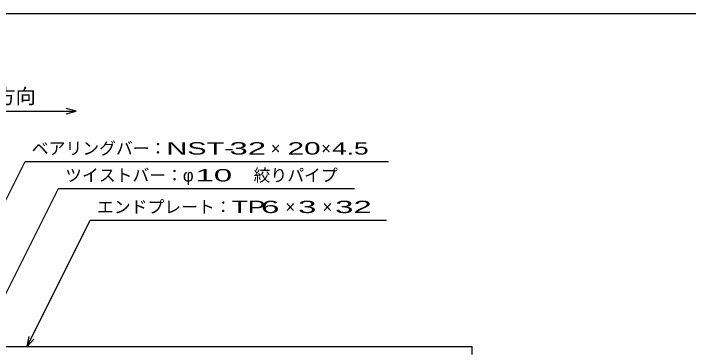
# Model space of a CAD drawing. Units: millimetres, scale not verified. Extents: x -910 to 866, y -641 to 527.
# Drawn here: x -554 to -53, y 276 to 527 of the extents above; entities that cross this region are included whole.
import ezdxf
from ezdxf.enums import TextEntityAlignment as Align

# ---------------------------------------------------------------- set-up
doc = ezdxf.new("R2010")
doc.units = ezdxf.units.MM
doc.header["$LTSCALE"] = 5
for name, color, linetype, lineweight in [('0_2', 150, 'Continuous', 25), ('16', 3, 'Continuous', 25), ('22', 2, 'Continuous', 25)]:
    doc.layers.add(name, color=color, linetype=linetype, lineweight=lineweight)
doc.styles.add('ベクトル', font='')
doc.styles.get('ベクトル').set_extended_font_data('ベクトル')

msp = doc.modelspace()

# ---------------------------------------------------------------- linework, layer by layer
at = {"layer": '0_2'}
msp.add_line((-864.5, 526.75), (865.5, 526.75), dxfattribs=at)
at = {"layer": '16'}
for p in [(-707.5, 279.25), (-213.5, 273.25)]:
    msp.add_line(p, (-213.5, 279.25), dxfattribs=at)
at = {"layer": '22', "color": 4}
for p, q in [((-657.5, 454.25), (-507.5, 454.25)), ((-507.5, 454.25), (-515, 456.25)), ((-515, 452.25), (-507.5, 454.25)), ((-687.5, 132.75), (-545.5, 416.75)), ((-545.5, 416.75), (-275.5, 416.75)), ((-627.75, 182.75), (-520.75, 396.75)), ((-520.75, 396.75), (-300.75, 396.75)), ((-544.05, 279.25), (-497.05, 373.25)), ((-497.05, 373.25), (-277.05, 373.25)), ((-544.05, 279.25), (-542.55, 286.55)), ((-544.05, 279.25), (-539.05, 284.75))]:
    msp.add_line(p, q, dxfattribs=at)

# ---------------------------------------------------------------- texts
at = {"layer": '22', "style": 'ベクトル'}
for s, height, p in [('車両進行方向', 11, (-627.5, 465.25)), ('ベアリングバー：', 9.164, (-540.5, 426.5)), ('×', 9.164, (-363, 426.5)), ('×', 9.164, (-325.5, 426.5)), ('ツイストバー：', 9.164, (-515.75, 406.5)), ('絞りパイプ', 9.164, (-375.75, 406.5)), ('φ', 9.164, (-428.25, 406.5)), ('エンドプレート：', 9.164, (-492.05, 383)), ('×', 9.164, (-352.05, 383)), ('×', 9.164, (-324.55, 383))]:
    msp.add_text(s, height=height, dxfattribs=at).set_placement(p, align=Align.MIDDLE_LEFT)
for s, width, p in [('NST-', 1.75, (-440.5, 426.5)), (' 32 ', 2, (-400.5, 426.5)), ('20', 1.8, (-350.5, 426.5)), (' 4.5 ', 1.6, (-323, 426.5)), (' 10 ', 2, (-425.75, 406.5)), ('TP', 1.6, (-392.05, 383)), (' 6 ', 2, (-377.05, 383)), (' 3 ', 2, (-349.55, 383)), (' 32 ', 2, (-322.05, 383))]:
    msp.add_text(s, height=9.164, dxfattribs=dict(at, width=width)).set_placement(p, align=Align.MIDDLE_LEFT)

doc.saveas('drawing.dxf')
